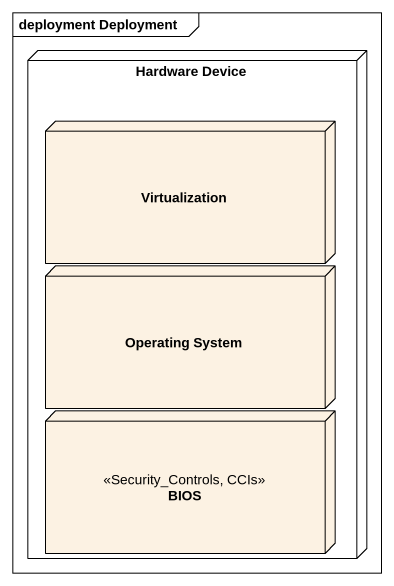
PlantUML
@startuml
mainframe deployment Deployment
node "Hardware Device" as Hardware_Device {
  node Virtualization
  node "Operating System" as Operating_System
  node BIOS <<Security_Controls, CCIs>>
}
@enduml
